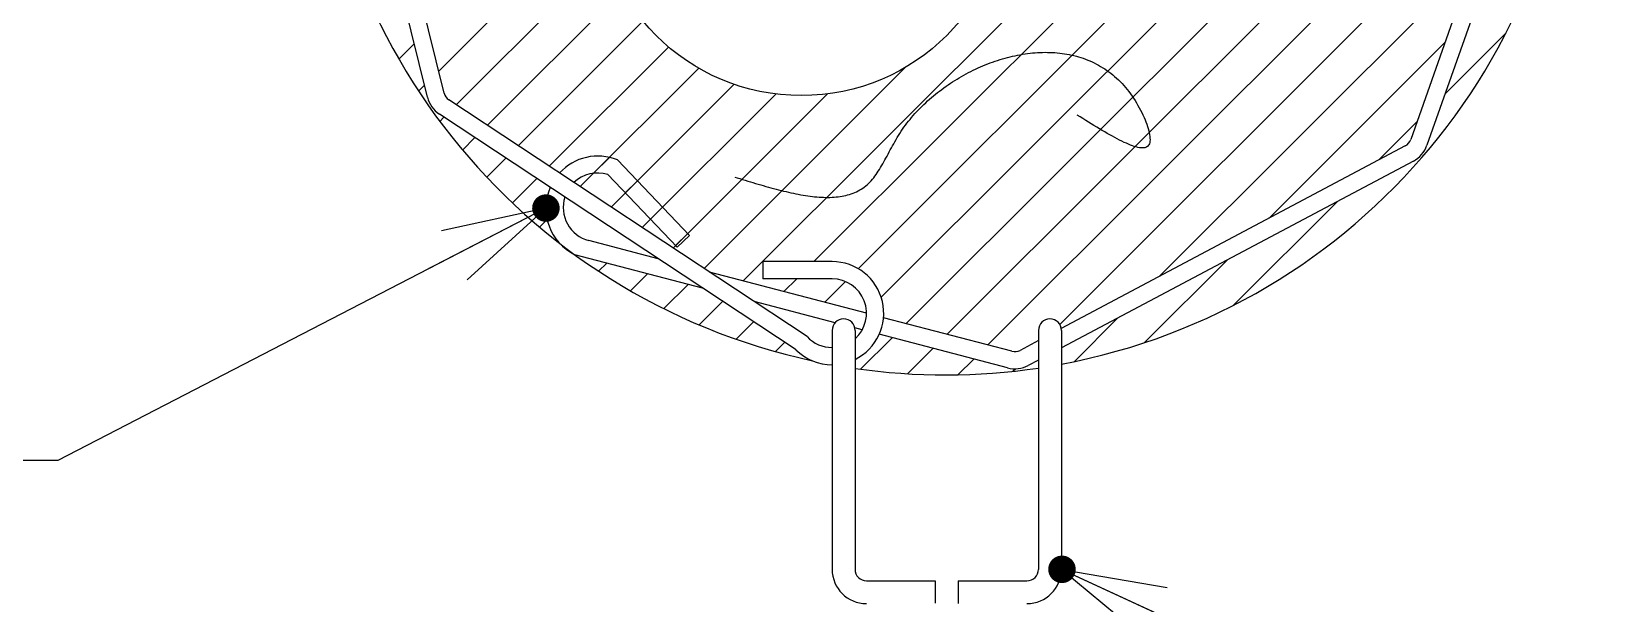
# Model space of a CAD drawing. Extents: x 443 to 1217, y -1921 to -677.
# Drawn here: x 941.36 to 968.01, y -761.09 to -751.35 of the extents above; entities that cross this region are included whole.
import ezdxf

# ---------------------------------------------------------------- set-up
doc = ezdxf.new("R2010")
doc.units = 0
doc.header["$MEASUREMENT"] = 0
doc.layers.get('0').update_dxf_attribs({"linetype": 'CONTINUOUS'})
doc.layers.add('3', color=8, linetype='CONTINUOUS')
doc.layers.add('5', color=7, linetype='CONTINUOUS')

# ---------------------------------------------------------------- blocks, each defined once
blk = doc.blocks.new('OPEN330A')
at = {"color": 0}
for q in [(30, 8.0385), (30, -8.0385), (40, 0)]:
    blk.add_line((0, 0), q, dxfattribs=at)
blk = doc.blocks.new('NEGDOTSMALL')
at = {"color": 0, "const_width": 4}
blk.add_lwpolyline([(-2, 0, 1), (2, 0, 1), (-2, 0)], format="xyb", dxfattribs=at)

msp = doc.modelspace()

# ---------------------------------------------------------------- linework, layer by layer
at = {"color": 8, "linetype": 'Continuous'}
for p, q in [((953.458, -755.597), (965.977, -743.078)), ((954.661, -755.268), (966.24, -743.69)), ((955.415, -755.389), (966.503, -744.301)), ((955.805, -755.874), (966.766, -744.913)), ((956.23, -756.323), (967.029, -745.525)), ((956.924, -756.504), (967.274, -746.154)), ((957.617, -756.686), (966.808, -747.494)), ((958.839, -756.338), (966.334, -748.843)), ((948.284, -752.025), (950.975, -749.334)), ((948.584, -752.599), (951.132, -750.052)), ((960.531, -755.521), (965.859, -750.192)), ((949.111, -752.947), (951.4, -750.658)), ((949.637, -753.296), (951.755, -751.177)), ((947.609, -751.825), (947.869, -751.565)), ((962.397, -754.529), (965.385, -751.542)), ((965.388, -752.413), (966.425, -751.376)), ((950.163, -753.644), (952.19, -751.617)), ((950.689, -753.992), (952.704, -751.978)), ((952.795, -755.386), (956.218, -751.962)), ((947.942, -752.366), (948.042, -752.266)), ((951.216, -754.341), (953.305, -752.251)), ((951.742, -754.689), (954.014, -752.417)), ((952.268, -755.037), (954.89, -752.415)), ((948.302, -752.881), (948.373, -752.81)), ((964.263, -753.538), (964.91, -752.891)), ((948.689, -753.369), (948.9, -753.158)), ((949.1, -753.832), (949.426, -753.506)), ((950.917, -753.764), (951.188, -753.494)), ((949.538, -754.27), (949.952, -753.855)), ((951.456, -754.1), (951.663, -753.894)), ((961.789, -756.012), (963.557, -754.244)), ((951.883, -754.548), (952.09, -754.341)), ((950, -754.682), (950.129, -754.553)), ((952.31, -754.996), (952.517, -754.789)), ((951.002, -755.429), (951.139, -755.292)), ((960.28, -756.646), (961.691, -755.235)), ((951.543, -755.763), (951.832, -755.473)), ((954.151, -755.778), (954.369, -755.56)), ((954.844, -755.96), (955.198, -755.606)), ((952.112, -756.068), (952.526, -755.655)), ((952.71, -756.344), (953.11, -755.945)), ((955.537, -756.141), (955.555, -756.124)), ((953.341, -756.589), (953.636, -756.293)), ((959.082, -756.97), (959.825, -756.226)), ((954.006, -756.798), (954.163, -756.641)), ((955.455, -757.098), (955.991, -756.562)), ((956.252, -757.176), (956.684, -756.744)), ((957.109, -757.193), (957.377, -756.925)), ((958.043, -757.134), (958.086, -757.091))]:
    msp.add_line(p, q, dxfattribs=at)
at = {"color": 7, "linetype": 'Continuous'}
for p, q in [((950.107, -754.357), (941.812, -758.653)), ((941.812, -758.653), (923.684, -758.653))]:
    msp.add_line(p, q, dxfattribs=at)
at = {"color": 8}
for q in [(948.031, -755.432), (948.334, -754.746), (948.766, -755.58)]:
    msp.add_line((950.107, -754.357), q, dxfattribs=at)
at = {"color": 8, "const_width": 0.234}
msp.add_lwpolyline([(950.205, -754.42, 1), (950.008, -754.294, 1), (950.205, -754.42)], format="xyb", dxfattribs=at)
at = {"color": 7, "linetype": 'Continuous'}
msp.add_lwpolyline([(958.877, -760.503), (969.221, -765.29), (1004.165, -765.29)], dxfattribs=at)
at = {"layer": '3', "color": 3, "linetype": 'Continuous'}
for p, q in [((948.376, -752.399), (946.601, -745.204)), ((948.092, -752.469), (946.318, -745.274)), ((967.263, -746.201), (964.804, -753.192)), ((967.539, -746.298), (965.08, -753.289)), ((954.544, -756.543), (948.458, -752.515)), ((954.357, -756.77), (948.296, -752.759)), ((964.712, -753.299), (958.864, -756.406)), ((951.322, -753.536), (952.547, -754.821)), ((964.849, -753.557), (958.867, -756.736)), ((951.157, -753.787), (952.336, -755.023)), ((952.012, -755.218), (950.836, -754.91)), ((952.336, -755.023), (952.547, -754.821)), ((952.767, -755.718), (950.599, -755.15)), ((954.971, -755.268), (953.795, -755.268)), ((953.795, -755.268), (953.795, -755.56)), ((955.555, -756.146), (952.888, -755.447)), ((954.971, -755.56), (953.795, -755.56)), ((955.02, -756.308), (953.643, -755.947)), ((955.481, -756.429), (955.356, -756.396)), ((958.026, -756.793), (955.844, -756.222)), ((954.971, -756.437), (954.971, -760.503)), ((955.36, -756.437), (955.36, -760.503)), ((957.952, -757.076), (955.77, -756.504)), ((958.477, -756.612), (958.167, -756.777)), ((958.477, -756.437), (958.477, -760.503)), ((958.867, -756.437), (958.867, -760.503)), ((958.477, -756.943), (958.304, -757.035)), ((955.555, -760.698), (956.724, -760.698)), ((956.724, -760.698), (956.724, -761.076)), ((957.113, -760.698), (957.113, -761.082)), ((957.113, -760.698), (958.282, -760.698))]:
    msp.add_line(p, q, dxfattribs=at)
at = {"layer": '3', "color": 3}
for p, q in [((957.657, -751.887), (957.699, -751.872)), ((957.699, -751.872), (957.741, -751.858)), ((957.741, -751.858), (957.782, -751.844)), ((957.782, -751.844), (957.825, -751.831)), ((957.825, -751.831), (957.867, -751.817)), ((957.867, -751.817), (957.909, -751.805)), ((957.909, -751.805), (957.951, -751.793)), ((957.951, -751.793), (957.994, -751.784)), ((957.994, -751.784), (958.036, -751.773)), ((958.036, -751.773), (958.079, -751.764)), ((958.079, -751.764), (958.121, -751.755)), ((958.121, -751.755), (958.165, -751.747)), ((958.165, -751.747), (958.207, -751.74)), ((958.207, -751.74), (958.25, -751.732)), ((958.25, -751.732), (958.292, -751.727)), ((958.292, -751.727), (958.335, -751.722)), ((958.335, -751.722), (958.377, -751.717)), ((958.377, -751.717), (958.42, -751.714)), ((958.42, -751.714), (958.462, -751.711)), ((958.462, -751.711), (958.505, -751.708)), ((958.505, -751.708), (958.546, -751.707)), ((958.546, -751.707), (958.589, -751.706)), ((958.589, -751.706), (958.63, -751.707)), ((958.63, -751.707), (958.673, -751.707)), ((958.673, -751.707), (958.714, -751.71)), ((958.714, -751.71), (958.756, -751.712)), ((958.756, -751.712), (958.797, -751.716)), ((958.797, -751.716), (958.838, -751.719)), ((958.838, -751.719), (958.879, -751.725)), ((958.879, -751.725), (958.92, -751.73)), ((958.92, -751.73), (958.961, -751.738)), ((958.961, -751.738), (959.001, -751.746)), ((959.001, -751.746), (959.041, -751.753)), ((959.041, -751.753), (959.08, -751.763)), ((959.08, -751.763), (959.121, -751.773)), ((959.121, -751.773), (959.16, -751.785)), ((959.16, -751.785), (959.198, -751.797)), ((959.198, -751.797), (959.237, -751.809)), ((959.237, -751.809), (959.276, -751.823)), ((959.276, -751.823), (959.314, -751.838)), ((959.314, -751.838), (959.352, -751.853)), ((959.352, -751.853), (959.389, -751.87)), ((959.389, -751.87), (959.426, -751.887)), ((957.094, -752.162), (957.132, -752.139)), ((957.132, -752.139), (957.171, -752.116)), ((957.171, -752.116), (957.21, -752.094)), ((957.21, -752.094), (957.25, -752.072)), ((957.25, -752.072), (957.289, -752.052)), ((957.289, -752.052), (957.329, -752.031)), ((957.329, -752.031), (957.369, -752.011)), ((957.369, -752.011), (957.41, -751.992)), ((957.41, -751.992), (957.45, -751.973)), ((957.45, -751.973), (957.491, -751.955)), ((957.491, -751.955), (957.533, -751.937)), ((957.533, -751.937), (957.574, -751.92)), ((957.574, -751.92), (957.616, -751.904)), ((957.616, -751.904), (957.657, -751.887)), ((959.426, -751.887), (959.462, -751.906)), ((959.462, -751.906), (959.499, -751.925)), ((959.499, -751.925), (959.534, -751.946)), ((959.534, -751.946), (959.57, -751.968)), ((959.57, -751.968), (959.605, -751.99)), ((959.605, -751.99), (959.638, -752.014)), ((959.638, -752.014), (959.673, -752.038)), ((959.673, -752.038), (959.706, -752.063)), ((959.706, -752.063), (959.74, -752.09)), ((959.74, -752.09), (959.772, -752.117)), ((959.772, -752.117), (959.804, -752.145)), ((956.729, -752.419), (956.763, -752.392)), ((956.763, -752.392), (956.798, -752.365)), ((956.798, -752.365), (956.833, -752.337)), ((956.833, -752.337), (956.869, -752.311)), ((956.869, -752.311), (956.906, -752.285)), ((956.906, -752.285), (956.943, -752.259)), ((956.943, -752.259), (956.98, -752.234)), ((956.98, -752.234), (957.017, -752.21)), ((957.017, -752.21), (957.056, -752.186)), ((957.056, -752.186), (957.094, -752.162)), ((959.804, -752.145), (959.836, -752.175)), ((959.836, -752.175), (959.867, -752.205)), ((959.867, -752.205), (959.898, -752.237)), ((959.898, -752.237), (959.927, -752.27)), ((959.927, -752.27), (959.957, -752.303)), ((959.957, -752.303), (959.985, -752.338)), ((959.985, -752.338), (960.013, -752.374)), ((960.013, -752.374), (960.042, -752.411)), ((956.438, -752.686), (956.467, -752.656)), ((956.467, -752.656), (956.499, -752.624)), ((956.499, -752.624), (956.529, -752.593)), ((956.529, -752.593), (956.562, -752.564)), ((956.562, -752.564), (956.593, -752.533)), ((956.593, -752.533), (956.627, -752.505)), ((956.627, -752.505), (956.66, -752.476)), ((956.66, -752.476), (956.694, -752.447)), ((956.694, -752.447), (956.729, -752.419)), ((960.042, -752.411), (960.068, -752.45)), ((960.068, -752.45), (960.095, -752.489)), ((960.095, -752.489), (960.12, -752.528)), ((960.12, -752.528), (960.144, -752.568)), ((960.144, -752.568), (960.168, -752.609)), ((960.168, -752.609), (960.191, -752.65)), ((960.191, -752.65), (960.213, -752.69)), ((956.216, -752.948), (956.241, -752.914)), ((956.241, -752.914), (956.268, -752.88)), ((956.268, -752.88), (956.295, -752.847)), ((956.295, -752.847), (956.322, -752.815)), ((956.322, -752.815), (956.35, -752.782)), ((956.35, -752.782), (956.379, -752.749)), ((956.379, -752.749), (956.407, -752.718)), ((956.407, -752.718), (956.438, -752.686)), ((959.184, -752.806), (959.137, -752.775)), ((959.232, -752.835), (959.184, -752.806)), ((959.28, -752.865), (959.232, -752.835)), ((959.327, -752.894), (959.28, -752.865)), ((959.374, -752.924), (959.327, -752.894)), ((959.42, -752.952), (959.374, -752.924)), ((960.213, -752.69), (960.233, -752.732)), ((960.233, -752.732), (960.253, -752.772)), ((960.253, -752.772), (960.272, -752.814)), ((960.272, -752.814), (960.288, -752.853)), ((960.288, -752.853), (960.303, -752.892)), ((960.303, -752.892), (960.317, -752.931)), ((960.317, -752.931), (960.33, -752.968)), ((956.037, -753.227), (956.057, -753.191)), ((956.057, -753.191), (956.078, -753.156)), ((956.078, -753.156), (956.1, -753.121)), ((956.1, -753.121), (956.122, -753.086)), ((956.122, -753.086), (956.144, -753.051)), ((956.144, -753.051), (956.167, -753.016)), ((956.167, -753.016), (956.191, -752.981)), ((956.191, -752.981), (956.216, -752.948)), ((959.467, -752.98), (959.42, -752.952)), ((959.513, -753.008), (959.467, -752.98)), ((959.559, -753.035), (959.513, -753.008)), ((959.604, -753.061), (959.559, -753.035)), ((959.647, -753.087), (959.604, -753.061)), ((959.691, -753.111), (959.647, -753.087)), ((959.733, -753.135), (959.691, -753.111)), ((959.776, -753.158), (959.733, -753.135)), ((959.817, -753.18), (959.776, -753.158)), ((959.856, -753.2), (959.817, -753.18)), ((959.896, -753.22), (959.856, -753.2)), ((960.33, -752.968), (960.341, -753.005)), ((960.341, -753.005), (960.351, -753.04)), ((960.351, -753.04), (960.359, -753.074)), ((960.359, -753.074), (960.365, -753.107)), ((960.365, -753.107), (960.37, -753.137)), ((960.37, -753.137), (960.372, -753.167)), ((960.373, -753.194), (960.371, -753.219)), ((960.372, -753.167), (960.373, -753.194)), ((955.885, -753.506), (955.904, -753.471)), ((955.904, -753.471), (955.921, -753.437)), ((955.921, -753.437), (955.94, -753.402)), ((955.94, -753.402), (955.958, -753.367)), ((955.958, -753.367), (955.978, -753.332)), ((955.978, -753.332), (955.997, -753.297)), ((955.997, -753.297), (956.017, -753.261)), ((956.017, -753.261), (956.037, -753.227)), ((959.934, -753.239), (959.896, -753.22)), ((959.971, -753.255), (959.934, -753.239)), ((960.007, -753.271), (959.971, -753.255)), ((960.041, -753.284), (960.007, -753.271)), ((960.074, -753.297), (960.041, -753.284)), ((960.106, -753.308), (960.074, -753.297)), ((960.135, -753.317), (960.106, -753.308)), ((960.165, -753.324), (960.135, -753.317)), ((960.192, -753.329), (960.165, -753.324)), ((960.217, -753.332), (960.192, -753.329)), ((960.241, -753.333), (960.217, -753.332)), ((960.263, -753.333), (960.241, -753.333)), ((960.283, -753.33), (960.263, -753.333)), ((960.301, -753.325), (960.283, -753.33)), ((960.317, -753.317), (960.301, -753.325)), ((960.332, -753.307), (960.317, -753.317)), ((960.344, -753.294), (960.332, -753.307)), ((960.354, -753.279), (960.344, -753.294)), ((960.362, -753.261), (960.354, -753.279)), ((960.368, -753.242), (960.362, -753.261)), ((960.371, -753.219), (960.368, -753.242)), ((955.737, -753.758), (955.755, -753.729)), ((955.755, -753.729), (955.775, -753.698)), ((955.775, -753.698), (955.794, -753.668)), ((955.794, -753.668), (955.812, -753.636)), ((955.812, -753.636), (955.831, -753.605)), ((955.831, -753.605), (955.848, -753.572)), ((955.848, -753.572), (955.867, -753.538)), ((955.867, -753.538), (955.885, -753.506)), ((953.315, -753.828), (953.359, -753.842)), ((953.359, -753.842), (953.404, -753.856)), ((953.404, -753.856), (953.448, -753.87)), ((953.448, -753.87), (953.492, -753.884)), ((953.492, -753.884), (953.536, -753.897)), ((953.536, -753.897), (953.581, -753.91)), ((953.581, -753.91), (953.625, -753.923)), ((953.625, -753.923), (953.669, -753.937)), ((953.669, -753.937), (953.713, -753.949)), ((953.713, -753.949), (953.757, -753.962)), ((953.757, -753.962), (953.8, -753.975)), ((953.8, -753.975), (953.845, -753.987)), ((953.845, -753.987), (953.887, -753.999)), ((953.887, -753.999), (953.931, -754.011)), ((955.492, -754.017), (955.518, -753.999)), ((955.518, -753.999), (955.542, -753.98)), ((955.542, -753.98), (955.566, -753.96)), ((955.566, -753.96), (955.59, -753.938)), ((955.59, -753.938), (955.613, -753.915)), ((955.613, -753.915), (955.634, -753.891)), ((955.634, -753.891), (955.656, -753.867)), ((955.656, -753.867), (955.677, -753.841)), ((955.677, -753.841), (955.698, -753.814)), ((955.698, -753.814), (955.717, -753.787)), ((955.717, -753.787), (955.737, -753.758)), ((953.931, -754.011), (953.975, -754.023)), ((953.975, -754.023), (954.017, -754.035)), ((954.017, -754.035), (954.061, -754.046)), ((954.061, -754.046), (954.103, -754.057)), ((954.103, -754.057), (954.146, -754.067)), ((954.146, -754.067), (954.188, -754.077)), ((954.188, -754.077), (954.23, -754.086)), ((954.23, -754.086), (954.271, -754.096)), ((954.271, -754.096), (954.312, -754.105)), ((954.312, -754.105), (954.354, -754.114)), ((954.354, -754.114), (954.395, -754.121)), ((954.395, -754.121), (954.436, -754.129)), ((954.436, -754.129), (954.476, -754.135)), ((954.476, -754.135), (954.516, -754.142)), ((954.516, -754.142), (954.557, -754.147)), ((954.557, -754.147), (954.596, -754.153)), ((954.596, -754.153), (954.635, -754.158)), ((954.635, -754.158), (954.673, -754.163)), ((954.673, -754.163), (954.711, -754.166)), ((954.711, -754.166), (954.749, -754.169)), ((954.749, -754.169), (954.788, -754.171)), ((954.788, -754.171), (954.825, -754.173)), ((954.825, -754.173), (954.861, -754.174)), ((954.861, -754.174), (954.898, -754.174)), ((954.898, -754.174), (954.934, -754.174)), ((954.934, -754.174), (954.969, -754.171)), ((954.969, -754.171), (955.003, -754.17)), ((955.003, -754.17), (955.038, -754.167)), ((955.038, -754.167), (955.072, -754.164)), ((955.072, -754.164), (955.106, -754.159)), ((955.106, -754.159), (955.139, -754.154)), ((955.139, -754.154), (955.171, -754.147)), ((955.171, -754.147), (955.204, -754.141)), ((955.204, -754.141), (955.234, -754.132)), ((955.234, -754.132), (955.266, -754.124)), ((955.266, -754.124), (955.297, -754.114)), ((955.297, -754.114), (955.326, -754.103)), ((955.326, -754.103), (955.355, -754.091)), ((955.355, -754.091), (955.384, -754.079)), ((955.384, -754.079), (955.412, -754.065)), ((955.412, -754.065), (955.439, -754.049)), ((955.439, -754.049), (955.465, -754.034)), ((955.465, -754.034), (955.492, -754.017))]:
    msp.add_line(p, q, dxfattribs=at)
at = {"layer": '3', "color": 3, "linetype": 'Continuous'}
for centre, radius, start, end in [((956.895, -746.482), 10.713, 100.3456, 257.8235), ((956.895, -746.482), 10.713, 280.6055, 79.3945), ((948.565, -752.353), 0.195, 193.8535, 236.5001), ((948.565, -752.353), 0.487, 193.8535, 236.5001), ((964.62, -753.127), 0.195, 297.9807, 340.6214), ((950.991, -754.357), 0.885, 68.0808, 137.5683), ((964.62, -753.127), 0.487, 297.9807, 340.6214), ((950.991, -754.357), 0.885, 156.5733, 243.6577), ((950.984, -754.345), 0.584, 72.7596, 133.5063), ((950.984, -754.345), 0.584, 162.4713, 255.3253), ((954.971, -756.145), 0.877, 296.3878, 90), ((954.971, -756.145), 0.584, 311.8103, 90), ((955.166, -756.437), 0.195, 0, 180), ((958.672, -756.437), 0.195, 0, 180), ((954.971, -756.145), 0.584, 223.0449, 270), ((954.971, -756.145), 0.877, 225.5224, 270), ((958.076, -756.605), 0.195, 255.3253, 297.9807), ((956.898, -746.427), 10.768, 261.7882, 278.4291), ((958.076, -756.605), 0.487, 255.3253, 297.9807), ((955.555, -760.503), 0.584, 180, 270), ((955.555, -760.503), 0.195, 180, 270), ((958.282, -760.503), 0.584, 270, 0), ((958.282, -760.503), 0.195, 270, 0)]:
    msp.add_arc(centre, radius, start, end, dxfattribs=at)
at = {"layer": '5', "color": 3, "linetype": 'Continuous'}
msp.add_circle((954.448, -748.949), 3.494, dxfattribs=at)

# ---------------------------------------------------------------- block references
at = {"color": 7, "linetype": 'Continuous', "yscale": 0.05843603243154152, "zscale": 0.05843603243154152}
for name, xscale, rotation in [('OPEN330A', -0.05843603243154151, 155.1664920179496), ('NEGDOTSMALL', -0.05843603243154152, 215.1664920179496)]:
    msp.add_blockref(name, (958.877, -760.503), dxfattribs=dict(at, xscale=xscale, rotation=rotation))

doc.saveas('drawing.dxf')
